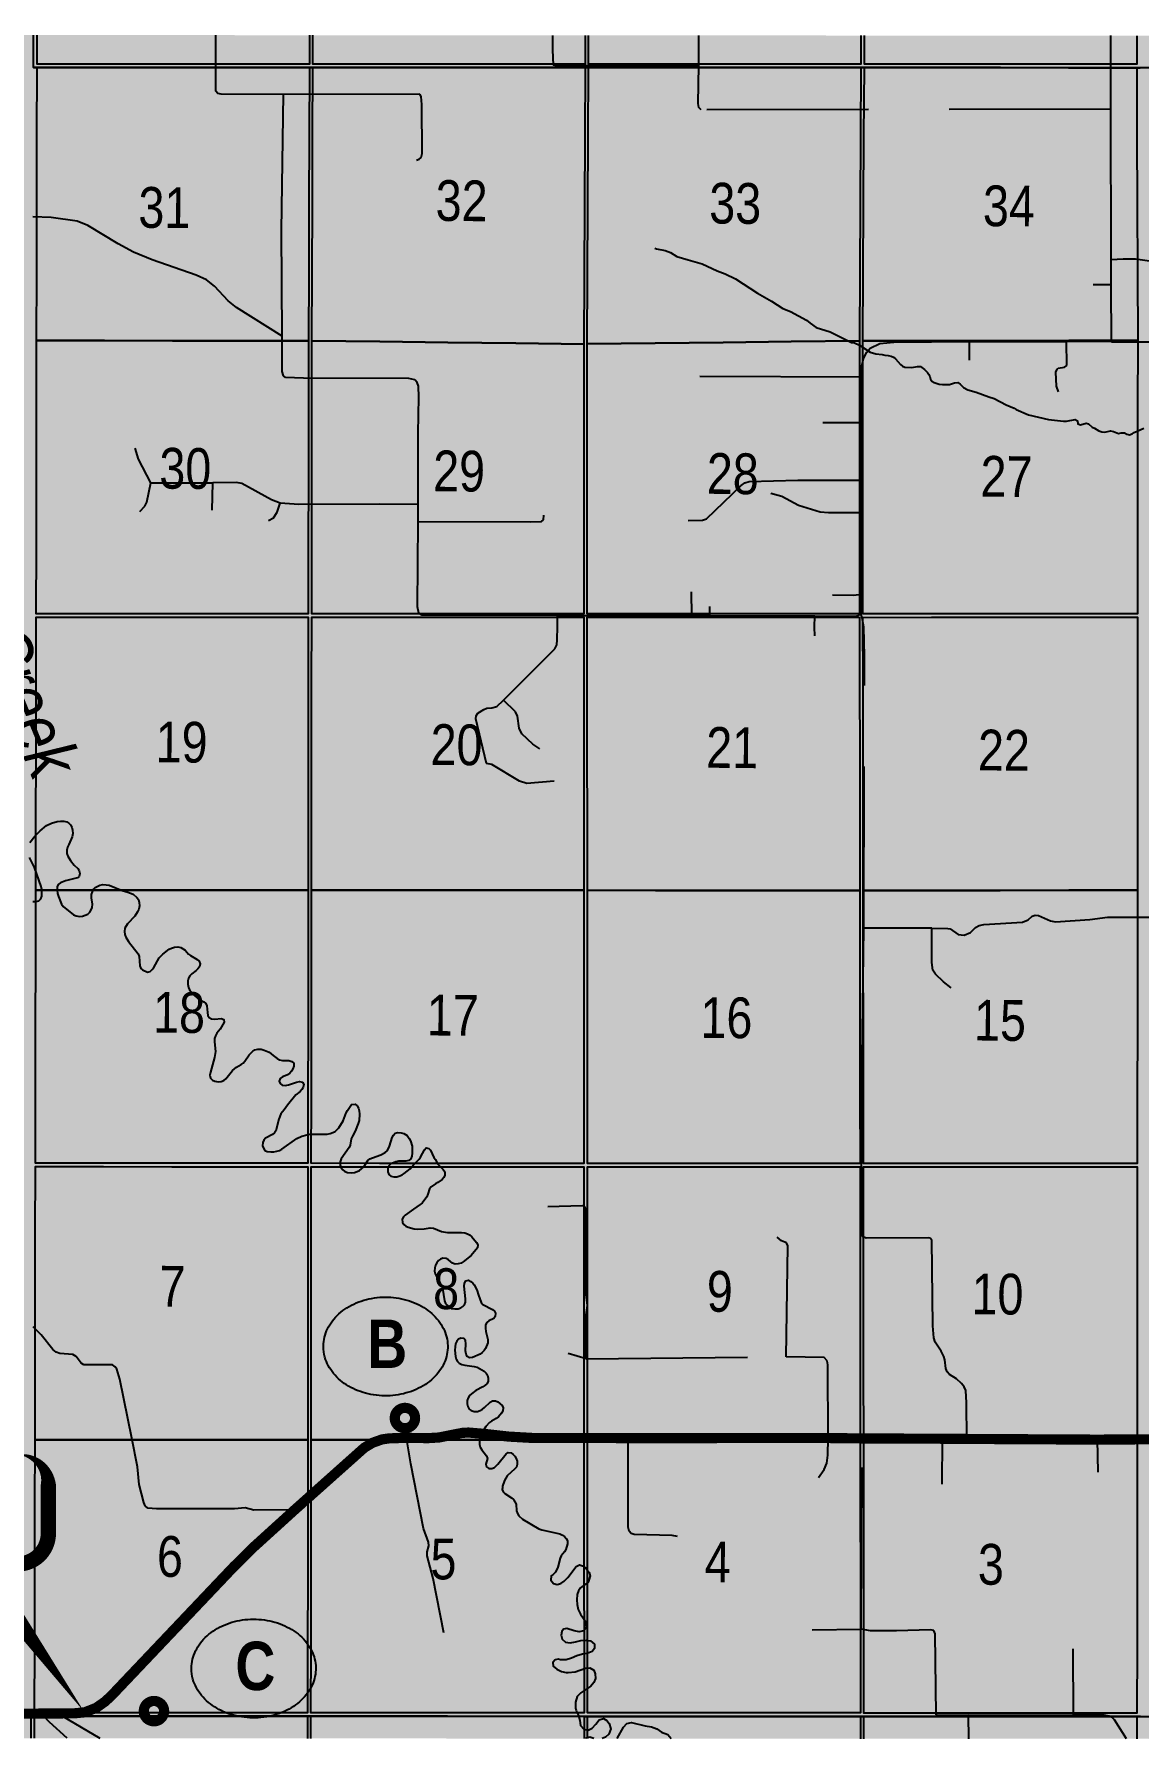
# Model space of a CAD drawing. Extents: x 586081 to 591608, y 5899207 to 5902904.
# Drawn here: x 589682.5 to 589899.5, y 5899711.2 to 5900046.2 of the extents above; entities that cross this region are included whole.
import ezdxf
from ezdxf.enums import TextEntityAlignment as Align

# ---------------------------------------------------------------- set-up
doc = ezdxf.new("R2010")
doc.units = 0
doc.header["$LTSCALE"] = 5
doc.linetypes.add('DASHED2', pattern=[9.525, 6.35, -3.175])
for name, color, linetype in [('CG-NOTES', 7, 'Continuous'), ('P-PROPOSED', 10, 'Continuous'), ('RoadSeg', 57, 'DASHED2'), ('ROUTE-MAP-LABELS', 210, 'Continuous'), ('T-CREEK', 160, 'Continuous'), ('T-WATER-T', 170, 'Continuous'), ('Townships', 57, 'Continuous')]:
    doc.layers.add(name, color=color, linetype=linetype)
doc.layers.add('ROUTE-MAP-BACKGROUND-H', color=7, linetype='Continuous', true_color=0xf0ebff)
doc.layers.add('Sections', color=7, linetype='Continuous', true_color=0x13f661)
doc.styles.add('120', font='ARIALN.TTF', dxfattribs={"height": 13})
doc.styles.add('80', font='ARIALN.TTF', dxfattribs={"height": 10})
doc.styles.add('80L', font='ARIALN.TTF', dxfattribs={"height": 10})
doc.styles.add('BOLD', font='ARIALNB.TTF')

# ---------------------------------------------------------------- blocks, each defined once
blk = doc.blocks.new('AA')
at = {"const_width": 4}
blk.add_lwpolyline([(-1, 0, 1), (1, 0, 1)], format="xyb", close=True, dxfattribs=at)
blk.add_circle((0, 0), 2)
blk = doc.blocks.new('Route_Letters')
h = blk.add_hatch(color=255)
h.dxf.hatch_style = 1
edge = h.paths.add_edge_path()
edge.add_ellipse((-0.12, 0.46), major_axis=(-11.97, 0), ratio=0.789318, start_angle=0, end_angle=360)
at = {"color": 5}
blk.add_open_spline([(-12.34, 0.46), (-12.34, -0.25), (-12.24, -0.97), (-11.72, -2.79), (-11.14, -3.88), (-9.56, -5.81), (-8.54, -6.66), (-6.22, -8.02), (-4.9, -8.54), (-2.12, -9.17), (-0.66, -9.3), (2.22, -9.13), (3.64, -8.84), (6.27, -7.89), (7.48, -7.22), (9.54, -5.6), (10.38, -4.64), (11.6, -2.54), (11.97, -1.4), (12.18, 0.91), (12.02, 2.08), (11.2, 4.3), (10.54, 5.35), (8.8, 7.2), (7.72, 7.99), (5.29, 9.24), (3.93, 9.68), (1.11, 10.18), (-0.35, 10.23), (-3.22, 9.91), (-4.61, 9.55), (-7.16, 8.47), (-8.32, 7.75), (-10.24, 6.02), (-11, 5.02), (-12.05, 2.86), (-12.32, 1.7), (-12.34, 0.52), (-12.34, 0.49), (-12.34, 0.46)], degree=3, knots=[0, 0, 0, 0, 0.219529, 0.219529, 0.575727, 0.575727, 0.931924, 0.931924, 1.288121, 1.288121, 1.644318, 1.644318, 2.000515, 2.000515, 2.356712, 2.356712, 2.712909, 2.712909, 3.069107, 3.069107, 3.425304, 3.425304, 3.781501, 3.781501, 4.137698, 4.137698, 4.493895, 4.493895, 4.850092, 4.850092, 5.20629, 5.20629, 5.562487, 5.562487, 5.918684, 5.918684, 6.274881, 6.274881, 6.283185, 6.283185, 6.283185, 6.283185], dxfattribs=at)
at = {"color": 14, "style": 'BOLD'}
blk.add_attdef('A', text='', height=9.5, dxfattribs=at).set_placement((0.22, 0.98), align=Align.MIDDLE)
blk = doc.blocks.new('*U370')
h = blk.add_hatch(color=255)
edge = h.paths.add_edge_path()
edge.add_line((-16.5, -11.5), (16.5, -11.5))
edge.add_arc((16.5, -5.5), 6, 270, 360)
edge.add_line((22.5, -5.5), (22.5, 4))
edge.add_arc((16.5, 4), 6, 0, 90)
edge.add_line((16.5, 10), (-16.5, 10))
edge.add_arc((-16.5, 4), 6, 90, 180)
edge.add_line((-22.5, 4), (-22.5, -5.5))
edge.add_arc((-16.5, -5.5), 6, 180, 270)
at = {"color": 210, "flags": 128}
blk.add_lwpolyline([(-16.5, -11.5, 3, 3, 0), (16.5, -11.5, 3, 3, 0.414214), (22.5, -5.5, 3, 3, 0), (22.5, 4, 3, 0, 0.414214), (16.5, 10, 0, 0, 0), (-16.5, 10, 0, 0, 0.414214), (-22.5, 4, 0, 0, 0), (-22.5, -5.5, 0, 3, 0.414214)], format="xyseb", close=True, dxfattribs=at)
for points in [[(-35.78, -40.84, 0, 7.5, 0), (0, 0, 0, 0, 0)], [(29.61, -40.65, 0, 7.5, 0), (0, 0, 0, 0, 0)]]:
    blk.add_lwpolyline(points, format="xyseb", dxfattribs=at)
at = {"color": 210, "style": '80'}
blk.add_attdef('ENTER_TEXT_001', (-35.99, -5), '', height=10, dxfattribs=at)

msp = doc.modelspace()

# ---------------------------------------------------------------- hatches: boundary and pattern name
at = {"layer": 'ROUTE-MAP-BACKGROUND-H'}
h = msp.add_hatch(color=256, dxfattribs=at)
h.dxf.hatch_style = 1
edge = h.paths.add_edge_path()
edge.add_line((589351.126, 5899716.679), (589352.241, 5900041.249))
edge.add_arc((589357.239, 5900041.232), 4.998, 89.96772, 179.80317, ccw=False)
edge.add_line((589357.242, 5900046.23), (590333.345, 5900045.68))
edge.add_arc((590333.342, 5900040.682), 4.998, 0.15373, 89.96772, ccw=False)
edge.add_line((590338.34, 5900040.695), (590339.21, 5899716.211))
edge.add_arc((590334.213, 5899716.198), 4.998, -90.02719, 0.15373, ccw=False)
edge.add_line((590334.21, 5899711.2), (589356.122, 5899711.664))
edge.add_arc((589356.124, 5899716.662), 4.998, 179.80317, 269.97281, ccw=False)

# ---------------------------------------------------------------- linework, layer by layer
at = {"layer": 'P-PROPOSED', "color": 90, "const_width": 2}
msp.add_lwpolyline([(589928.536, 5899770.392), (589891.357, 5899770.172), (589865.72, 5899770.31), (589860.92, 5899770.345), (589845.118, 5899770.41), (589838.485, 5899770.482), (589799.176, 5899770.474), (589780.372, 5899770.502), (589775.71, 5899770.767), (589771.32, 5899771.259), (589770.421, 5899771.345), (589767.825, 5899771.566), (589766.557, 5899771.492), (589762.003, 5899770.588), (589759.9, 5899770.465), (589755.634, 5899770.521), (589752.265, 5899770.425), (589750.86, 5899770.222), (589748.979, 5899769.561), (589747.358, 5899768.595), (589733.666, 5899756.379), (589725.372, 5899748.852), (589721.661, 5899745.162), (589697.556, 5899719.763), (589696.366, 5899718.687), (589694.674, 5899717.489), (589692.388, 5899716.604), (589690.35, 5899716.413), (589684.248, 5899716.374), (589682.214, 5899716.35), (589655.341, 5899716.348)], dxfattribs=at)
at = {"layer": 'RoadSeg'}
for p, q in [((589894.009, 5900031.474), (589894.014, 5900045.927)), ((589894.087, 5900001.866), (589894.009, 5900031.474)), ((589894.084, 5899996.965), (589894.087, 5900001.866)), ((589894.084, 5899996.965), (589890.517, 5899996.973)), ((589894.117, 5899985.795), (589894.084, 5899996.965)), ((589866.202, 5899982.214), (589866.245, 5899985.847)), ((589866.245, 5899985.847), (589885.316, 5899985.847)), ((589894.117, 5899985.795), (589885.316, 5899985.847)), ((589894.117, 5899985.795), (589918.486, 5899985.795)), ((589844.994, 5899978.858), (589812.922, 5899978.965)), ((589845.005, 5899969.856), (589844.994, 5899978.858)), ((589845.005, 5899969.856), (589837.404, 5899969.915)), ((589845.002, 5899958.62), (589845.005, 5899969.856)), ((589705.393, 5899958.084), (589717.564, 5899958.129)), ((589717.45, 5899952.73), (589717.564, 5899958.129)), ((589845.034, 5899952.185), (589845.002, 5899958.62)), ((589757.918, 5899950.504), (589757.915, 5899953.814)), ((589845.065, 5899936.214), (589845.034, 5899952.185)), ((589811.703, 5899932.013), (589811.635, 5899936.716)), ((589785.297, 5899932.034), (589811.703, 5899932.013)), ((589815.203, 5899931.973), (589811.703, 5899932.013)), ((589815.203, 5899931.973), (589815.209, 5899933.84)), ((589815.203, 5899931.973), (589835.841, 5899932.006)), ((589858.858, 5899870.61), (589845.489, 5899870.657)), ((589790.9, 5899786.018), (589787.388, 5899787.058)), ((589790.9, 5899786.018), (589830.184, 5899786.426)), ((589844.965, 5899732.971), (589845.118, 5899770.41)), ((589860.832, 5899761.411), (589860.92, 5899770.345)), ((589891.489, 5899763.801), (589891.357, 5899770.172)), ((589835.327, 5899732.84), (589844.965, 5899732.971)), ((589886.686, 5899716.058), (589886.626, 5899729.062)), ((589682.214, 5899716.35), (589684.248, 5899716.374)), ((589684.248, 5899716.374), (589687.583, 5899716.404)), ((589866.014, 5899716.026), (589886.686, 5899716.058))]:
    msp.add_line(p, q, dxfattribs=at)
for points in [[(589731.467, 5900034.353), (589719.233, 5900034.444), (589718.568, 5900034.558), (589718.211, 5900034.998), (589718.181, 5900046.026)], [(589784.533, 5900040.141), (589784.396, 5900043.144), (589784.411, 5900045.989)], [(589813.038, 5900040.076), (589813.053, 5900045.973)], [(589813.038, 5900040.076), (589785.13, 5900039.995), (589784.533, 5900040.141)], [(589894.009, 5900031.474), (589813.522, 5900031.363), (589813.031, 5900031.807), (589812.948, 5900032.609), (589813.038, 5900040.076)], [(589731.204, 5899986.882), (589731.074, 5900007.722), (589731.467, 5900034.353)], [(589757.569, 5900021.469), (589758.106, 5900021.658), (589758.514, 5900022.016), (589758.697, 5900022.813), (589758.665, 5900032.382), (589758.532, 5900033.985), (589758.275, 5900034.457), (589731.467, 5900034.353)], [(589731.204, 5899986.882), (589722.253, 5899992.504), (589720.615, 5899993.872), (589717.907, 5899996.73), (589716.333, 5899997.963), (589714.286, 5899998.906), (589705.68, 5900001.921), (589701.978, 5900003.432), (589698.978, 5900005.029), (589693.051, 5900008.621), (589690.936, 5900009.465), (589685.851, 5900010.239), (589682.208, 5900010.36)], [(589905.033, 5900000.769), (589903.812, 5900001.328), (589898.825, 5900002.033), (589896.425, 5900002.05), (589894.087, 5900001.866)], [(589757.915, 5899953.814), (589757.91, 5899967.85), (589758.058, 5899974.916), (589757.971, 5899977.084), (589757.753, 5899977.822), (589757.263, 5899978.333), (589756.068, 5899978.591), (589735.431, 5899978.625), (589731.867, 5899978.799), (589731.474, 5899979.108), (589731.192, 5899979.981), (589731.204, 5899986.882)], [(589844.994, 5899978.858), (589845.074, 5899981.09), (589845.404, 5899982.55), (589846.063, 5899983.77), (589846.746, 5899984.523), (589848.633, 5899985.45), (589851.373, 5899985.726), (589866.245, 5899985.847)], [(589883.742, 5899975.977), (589883.331, 5899977.053), (589883.223, 5899979.856), (589883.435, 5899980.451), (589883.673, 5899980.646), (589884.876, 5899980.788), (589885.383, 5899981.111), (589885.316, 5899985.847)], [(589705.393, 5899958.084), (589702.991, 5899962.735), (589702.302, 5899964.883)], [(589703.242, 5899952.495), (589704.231, 5899953.54), (589704.647, 5899954.299), (589705.393, 5899958.084)], [(589730.816, 5899954.116), (589729.095, 5899954.752), (589723.261, 5899957.942), (589722.232, 5899958.164), (589717.564, 5899958.129)], [(589810.962, 5899950.7), (589813.763, 5899950.741), (589814.564, 5899951.014), (589821.375, 5899957.582), (589822.085, 5899958.067), (589822.926, 5899958.384), (589832.499, 5899958.616), (589845.002, 5899958.62)], [(589845.034, 5899952.185), (589838.532, 5899952.188), (589836.901, 5899952.322), (589832.662, 5899953.678), (589829.398, 5899955.413), (589827.176, 5899955.994)], [(589728.544, 5899950.73), (589729.488, 5899951.243), (589730.212, 5899952.362), (589730.816, 5899954.116)], [(589757.915, 5899953.814), (589750.416, 5899953.938), (589734.478, 5899953.872), (589730.816, 5899954.116)], [(589757.918, 5899950.504), (589779.901, 5899950.446), (589782.151, 5899950.505), (589782.526, 5899950.863), (589782.644, 5899951.727)], [(589758.034, 5899932.473), (589757.794, 5899933.745), (589757.918, 5899950.504)], [(589839.327, 5899936.068), (589843.394, 5899936.016), (589845.065, 5899936.214)], [(589844.884, 5899932.35), (589845.067, 5899933.146), (589845.065, 5899936.214)], [(589785.297, 5899932.034), (589759.093, 5899932.084), (589758.627, 5899932.127), (589758.034, 5899932.473)], [(589774.679, 5899915.387), (589784.761, 5899925.511), (589785.144, 5899926.303), (589785.264, 5899927.234), (589785.285, 5899929.867), (589785.297, 5899932.034)], [(589835.825, 5899928.039), (589835.794, 5899929.774), (589835.841, 5899932.006)], [(589835.841, 5899932.006), (589843.708, 5899931.908), (589844.41, 5899932.027), (589844.884, 5899932.35)], [(589845.489, 5899870.657), (589845.61, 5899924.066), (589845.463, 5899929.737), (589845.169, 5899931.611), (589844.884, 5899932.35)], [(589784.614, 5899899.475), (589779.304, 5899899.053), (589777.813, 5899899.517), (589772.38, 5899902.766), (589771.317, 5899902.955), (589769.268, 5899911.733), (589769.314, 5899912.332), (589769.658, 5899912.858), (589770.808, 5899913.601), (589771.446, 5899913.854), (589772.414, 5899913.901), (589773.353, 5899914.181), (589774.679, 5899915.387)], [(589781.848, 5899905.868), (589780.433, 5899906.798), (589778.309, 5899908.809), (589777.798, 5899909.92), (589777.448, 5899912.295), (589777.066, 5899913.136), (589774.679, 5899915.387)], [(589845.028, 5899810.587), (589845.081, 5899840.126), (589845.489, 5899870.657)], [(589862.613, 5899858.895), (589861.103, 5899860.06), (589859.568, 5899861.593), (589859.019, 5899862.405), (589858.817, 5899863.909), (589858.858, 5899870.61)], [(589858.858, 5899870.61), (589861.991, 5899870.577), (589862.455, 5899870.468), (589864.034, 5899869.401), (589865.197, 5899869.243), (589866.409, 5899869.784), (589867.395, 5899870.731), (589868.138, 5899871.149), (589869.042, 5899871.33), (589876.62, 5899871.804), (589877.73, 5899872.247), (589878.545, 5899872.964), (589879.115, 5899873.152), (589879.781, 5899873.104), (589882.16, 5899872.054), (589883.157, 5899871.9), (589889.901, 5899872.325), (589893.345, 5899872.82), (589913.148, 5899872.737)], [(589790.9, 5899786.018), (589790.789, 5899791.821), (589790.872, 5899794.22), (589791.221, 5899796.513), (589790.844, 5899799.222), (589790.81, 5899800.756), (589790.852, 5899815.492), (589790.628, 5899815.93), (589790.132, 5899816.107), (589783.426, 5899815.915)], [(589865.72, 5899770.31), (589865.669, 5899777.38), (589865.487, 5899779.851), (589865.202, 5899780.557), (589864.649, 5899781.202), (589863.668, 5899782.123), (589862.286, 5899782.985), (589861.83, 5899783.495), (589861.577, 5899784.167), (589861.416, 5899785.862), (589861.192, 5899786.476), (589860.669, 5899787.57), (589859.464, 5899789.298), (589859.203, 5899790.185), (589859.053, 5899792.555), (589858.838, 5899809.33), (589858.48, 5899809.771), (589858.215, 5899809.81), (589845.91, 5899809.735), (589845.349, 5899809.98), (589845.028, 5899810.587)], [(589830.184, 5899786.426), (589830.575, 5899808.223), (589830.255, 5899808.83), (589829.33, 5899809.249), (589828.444, 5899809.935)], [(589928.536, 5899770.392), (589891.357, 5899770.172), (589865.72, 5899770.31), (589860.92, 5899770.345), (589845.118, 5899770.41), (589838.485, 5899770.482), (589799.176, 5899770.474), (589780.372, 5899770.502), (589775.71, 5899770.767), (589771.32, 5899771.259), (589770.421, 5899771.345), (589767.825, 5899771.566), (589766.557, 5899771.492), (589762.003, 5899770.588), (589759.9, 5899770.465), (589755.634, 5899770.521), (589752.265, 5899770.425), (589750.86, 5899770.222), (589748.979, 5899769.561), (589747.358, 5899768.595), (589733.666, 5899756.379), (589725.63, 5899756.348), (589723.938, 5899756.75), (589721.867, 5899756.56), (589706.531, 5899756.582), (589704.8, 5899756.719), (589704.309, 5899757.162), (589704.023, 5899757.835), (589703.13, 5899761.355), (589702.803, 5899764.829), (589701.655, 5899770.488), (589699.331, 5899782.072), (589698.705, 5899784.019), (589698.415, 5899784.492), (589697.888, 5899784.837), (589692.221, 5899784.856), (589691.727, 5899785.166), (589690.755, 5899786.487), (589690.096, 5899786.867), (589687.567, 5899787.087), (589686.805, 5899787.336), (589686.15, 5899787.884), (589683.842, 5899790.733), (589682.308, 5899792.299)], [(589838.485, 5899770.482), (589838.386, 5899784.854), (589838.27, 5899785.657), (589837.651, 5899786.336), (589830.184, 5899786.426)], [(589762.998, 5899732.225), (589760.889, 5899742.905), (589759.715, 5899747.33), (589759.699, 5899748.164), (589760.023, 5899749.291), (589759.971, 5899750.026), (589758.962, 5899752.748), (589756.494, 5899765.436), (589755.634, 5899770.521)], [(589808.839, 5899751.133), (589807.843, 5899751.354), (589800.379, 5899751.544), (589799.783, 5899751.757), (589799.358, 5899752.166), (589799.176, 5899753.003), (589799.176, 5899770.474)], [(589836.555, 5899762.721), (589837.655, 5899764.298), (589838.215, 5899765.553), (589838.414, 5899767.116), (589838.485, 5899770.482)], [(589687.583, 5899716.404), (589690.35, 5899716.413), (589692.388, 5899716.604), (589694.674, 5899717.489), (589696.366, 5899718.687), (589697.556, 5899719.763), (589721.661, 5899745.162), (589725.372, 5899748.852), (589733.666, 5899756.379)], [(589859.682, 5899716.125), (589859.482, 5899732.033), (589859.254, 5899732.68), (589858.575, 5899732.786), (589851.867, 5899732.648), (589846.794, 5899732.616), (589844.965, 5899732.971)], [(589688.987, 5899711.506), (589685.48, 5899714.682), (589684.339, 5899715.939), (589684.248, 5899716.374)], [(589695.441, 5899711.503), (589688.104, 5899715.794), (589687.583, 5899716.404)], [(589866.014, 5899716.026), (589859.946, 5899716.02), (589859.682, 5899716.125)], [(589866.13, 5899711.422), (589866.014, 5899716.026)], [(589897.061, 5899711.408), (589894.702, 5899715.123), (589894.244, 5899715.566), (589893.684, 5899715.878), (589892.687, 5899716.032), (589886.686, 5899716.058)]]:
    msp.add_lwpolyline(points, dxfattribs=at)
at = {"layer": 'Sections', "color": 8}
for points in [[(589696.436, 5900040.337), (589683.061, 5900040.338), (589683.064, 5900046.046)], [(589736.57, 5900046.016), (589736.562, 5900040.331), (589723.187, 5900040.333), (589709.812, 5900040.335), (589696.436, 5900040.337)], [(589750.608, 5900040.329), (589737.233, 5900040.331), (589737.241, 5900046.015)], [(589790.737, 5900045.985), (589790.734, 5900040.321), (589777.359, 5900040.324), (589763.983, 5900040.327), (589750.608, 5900040.329)], [(589804.779, 5900040.32), (589791.405, 5900040.321), (589791.408, 5900045.985)], [(589844.903, 5900045.955), (589844.904, 5900040.317), (589831.528, 5900040.318), (589818.153, 5900040.319), (589804.779, 5900040.32)], [(589858.95, 5900040.315), (589845.574, 5900040.317), (589845.573, 5900045.954)], [(589899.073, 5900045.924), (589899.076, 5900040.31), (589885.701, 5900040.312), (589872.325, 5900040.313), (589858.95, 5900040.315)], [(589682.569, 5899711.51), (589682.576, 5899715.854), (589695.981, 5899715.85), (589709.387, 5899715.847), (589722.792, 5899715.843), (589736.197, 5899715.839), (589736.191, 5899711.484)], [(589736.861, 5899711.484), (589736.867, 5899715.839), (589750.277, 5899715.835), (589763.687, 5899715.831), (589777.097, 5899715.828), (589790.507, 5899715.824), (589790.503, 5899711.458)], [(589791.173, 5899711.458), (589791.178, 5899715.824), (589804.588, 5899715.82), (589817.998, 5899715.817), (589831.408, 5899715.813), (589844.818, 5899715.809), (589844.818, 5899711.433)], [(589845.488, 5899711.432), (589845.489, 5899715.809), (589858.899, 5899715.805), (589872.309, 5899715.802), (589885.719, 5899715.798), (589899.13, 5899715.794), (589899.128, 5899711.407)]]:
    msp.add_lwpolyline(points, dxfattribs=at)
for points in [[(589696.329, 5899986.026), (589682.982, 5899986.034), (589683.002, 5899999.442), (589683.021, 5900012.851), (589683.041, 5900026.259), (589683.061, 5900039.668), (589696.436, 5900039.666), (589709.811, 5900039.664), (589723.186, 5900039.663), (589736.561, 5900039.661), (589736.514, 5900026.24), (589736.467, 5900012.818), (589736.419, 5899999.411), (589736.372, 5899986.003), (589723.024, 5899986.011), (589709.677, 5899986.018)], [(589750.4, 5899985.838), (589737.042, 5899985.995), (589737.09, 5899999.405), (589737.137, 5900012.815), (589737.184, 5900026.238), (589737.232, 5900039.661), (589750.607, 5900039.659), (589763.982, 5900039.658), (589777.358, 5900039.655), (589790.734, 5900039.651), (589790.67, 5900026.077), (589790.606, 5900012.503), (589790.542, 5899998.934), (589790.478, 5899985.365), (589777.119, 5899985.523), (589763.759, 5899985.681)], [(589804.509, 5899985.529), (589791.149, 5899985.373), (589791.212, 5899998.94), (589791.276, 5900012.507), (589791.34, 5900026.079), (589791.404, 5900039.651), (589804.779, 5900039.65), (589818.153, 5900039.649), (589831.528, 5900039.648), (589844.904, 5900039.647), (589844.826, 5900026.224), (589844.748, 5900012.802), (589844.67, 5899999.394), (589844.592, 5899985.987), (589831.231, 5899985.836), (589817.869, 5899985.685)], [(589858.764, 5899985.998), (589845.263, 5899985.987), (589845.341, 5899999.395), (589845.419, 5900012.802), (589845.497, 5900026.224), (589845.575, 5900039.647), (589858.95, 5900039.645), (589872.325, 5900039.643), (589885.701, 5900039.641), (589899.076, 5900039.64), (589899.124, 5900026.251), (589899.171, 5900012.862), (589899.22, 5899999.449), (589899.269, 5899986.035), (589885.767, 5899986.022), (589872.266, 5899986.009)], [(589696.261, 5899932.393), (589682.902, 5899932.4), (589682.922, 5899945.808), (589682.942, 5899959.217), (589682.962, 5899972.625), (589682.982, 5899986.034), (589696.329, 5899986.026), (589709.677, 5899986.018), (589723.024, 5899986.011), (589736.372, 5899986.003), (589736.364, 5899972.595), (589736.355, 5899959.188), (589736.347, 5899945.78), (589736.338, 5899932.372), (589722.979, 5899932.379), (589709.62, 5899932.386)], [(589750.377, 5899932.371), (589737.009, 5899932.372), (589737.017, 5899945.776), (589737.025, 5899959.179), (589737.034, 5899972.587), (589737.042, 5899985.995), (589750.4, 5899985.838), (589763.759, 5899985.681), (589777.119, 5899985.523), (589790.478, 5899985.365), (589790.478, 5899971.954), (589790.477, 5899958.542), (589790.48, 5899945.459), (589790.483, 5899932.375), (589777.114, 5899932.373), (589763.745, 5899932.371)], [(589804.612, 5899932.375), (589791.153, 5899932.375), (589791.15, 5899945.463), (589791.147, 5899958.55), (589791.148, 5899971.962), (589791.149, 5899985.373), (589804.509, 5899985.529), (589817.869, 5899985.685), (589831.231, 5899985.836), (589844.592, 5899985.987), (589844.602, 5899972.575), (589844.612, 5899959.163), (589844.621, 5899945.754), (589844.631, 5899932.344), (589831.351, 5899932.36), (589818.07, 5899932.375)], [(589858.785, 5899932.354), (589845.3, 5899932.345), (589845.291, 5899945.754), (589845.282, 5899959.164), (589845.272, 5899972.575), (589845.263, 5899985.987), (589858.764, 5899985.998), (589872.266, 5899986.009), (589885.767, 5899986.022), (589899.269, 5899986.035), (589899.262, 5899972.621), (589899.255, 5899959.206), (589899.248, 5899945.794), (589899.241, 5899932.382), (589885.756, 5899932.373), (589872.27, 5899932.364)], [(589696.192, 5899878.089), (589682.821, 5899878.096), (589682.841, 5899891.504), (589682.861, 5899904.912), (589682.881, 5899918.321), (589682.901, 5899931.729), (589696.26, 5899931.722), (589709.619, 5899931.715), (589722.979, 5899931.709), (589736.338, 5899931.702), (589736.329, 5899918.294), (589736.321, 5899904.886), (589736.312, 5899891.479), (589736.304, 5899878.071), (589722.933, 5899878.077), (589709.562, 5899878.083)], [(589750.353, 5899878.069), (589736.974, 5899878.071), (589736.982, 5899891.479), (589736.991, 5899904.886), (589737, 5899918.294), (589737.008, 5899931.702), (589750.377, 5899931.7), (589763.745, 5899931.699), (589777.112, 5899931.702), (589790.479, 5899931.705), (589790.483, 5899918.293), (589790.486, 5899904.88), (589790.488, 5899891.472), (589790.489, 5899878.064), (589777.11, 5899878.065), (589763.732, 5899878.067)], [(589804.541, 5899878.06), (589791.16, 5899878.063), (589791.158, 5899891.472), (589791.157, 5899904.88), (589791.153, 5899918.293), (589791.149, 5899931.705), (589804.612, 5899931.705), (589818.075, 5899931.706), (589831.353, 5899931.69), (589844.63, 5899931.674), (589844.643, 5899918.268), (589844.656, 5899904.862), (589844.67, 5899891.456), (589844.684, 5899878.05), (589831.303, 5899878.053), (589817.922, 5899878.057)], [(589858.819, 5899878.054), (589845.354, 5899878.05), (589845.34, 5899891.457), (589845.327, 5899904.864), (589845.313, 5899918.269), (589845.3, 5899931.675), (589858.785, 5899931.684), (589872.27, 5899931.694), (589885.756, 5899931.703), (589899.241, 5899931.711), (589899.237, 5899918.3), (589899.234, 5899904.889), (589899.227, 5899891.478), (589899.22, 5899878.066), (589885.752, 5899878.063), (589872.285, 5899878.059)], [(589696.123, 5899824.457), (589682.741, 5899824.462), (589682.761, 5899837.87), (589682.781, 5899851.279), (589682.801, 5899864.687), (589682.821, 5899878.096), (589696.192, 5899878.089), (589709.562, 5899878.083), (589722.933, 5899878.077), (589736.304, 5899878.071), (589736.295, 5899864.663), (589736.286, 5899851.256), (589736.277, 5899837.848), (589736.269, 5899824.441), (589722.887, 5899824.446), (589709.505, 5899824.451)], [(589750.328, 5899824.438), (589736.939, 5899824.44), (589736.948, 5899837.848), (589736.956, 5899851.256), (589736.965, 5899864.663), (589736.974, 5899878.071), (589750.353, 5899878.069), (589763.732, 5899878.067), (589777.11, 5899878.065), (589790.489, 5899878.064), (589790.491, 5899864.655), (589790.493, 5899851.247), (589790.494, 5899837.839), (589790.496, 5899824.431), (589777.107, 5899824.433), (589763.717, 5899824.436)], [(589804.557, 5899824.427), (589791.166, 5899824.431), (589791.165, 5899837.839), (589791.163, 5899851.247), (589791.161, 5899864.655), (589791.16, 5899878.063), (589804.541, 5899878.06), (589817.922, 5899878.057), (589831.303, 5899878.053), (589844.684, 5899878.05), (589844.695, 5899864.641), (589844.706, 5899851.233), (589844.717, 5899837.825), (589844.729, 5899824.416), (589831.338, 5899824.42), (589817.947, 5899824.423)], [(589858.846, 5899824.418), (589845.399, 5899824.416), (589845.388, 5899837.825), (589845.376, 5899851.233), (589845.365, 5899864.641), (589845.354, 5899878.05), (589858.819, 5899878.054), (589872.285, 5899878.059), (589885.752, 5899878.063), (589899.22, 5899878.066), (589899.213, 5899864.656), (589899.205, 5899851.245), (589899.197, 5899837.835), (589899.188, 5899824.424), (589885.741, 5899824.422), (589872.293, 5899824.42)], [(589696.052, 5899770.154), (589682.659, 5899770.158), (589682.679, 5899783.567), (589682.699, 5899796.975), (589682.72, 5899810.383), (589682.74, 5899823.792), (589696.122, 5899823.786), (589709.504, 5899823.781), (589722.886, 5899823.776), (589736.268, 5899823.77), (589736.259, 5899810.363), (589736.251, 5899796.955), (589736.245, 5899783.548), (589736.239, 5899770.14), (589722.842, 5899770.145), (589709.446, 5899770.149)], [(589750.304, 5899770.137), (589736.909, 5899770.14), (589736.915, 5899783.547), (589736.921, 5899796.955), (589736.93, 5899810.363), (589736.939, 5899823.77), (589750.328, 5899823.768), (589763.717, 5899823.765), (589777.107, 5899823.763), (589790.496, 5899823.76), (589790.497, 5899810.352), (589790.499, 5899796.944), (589790.5, 5899783.536), (589790.502, 5899770.127), (589777.1, 5899770.13), (589763.698, 5899770.133)], [(589804.572, 5899770.124), (589791.172, 5899770.127), (589791.171, 5899783.535), (589791.169, 5899796.944), (589791.168, 5899810.352), (589791.166, 5899823.76), (589804.557, 5899823.757), (589817.948, 5899823.753), (589831.338, 5899823.75), (589844.729, 5899823.746), (589844.74, 5899810.338), (589844.751, 5899796.929), (589844.763, 5899783.521), (589844.774, 5899770.113), (589831.373, 5899770.116), (589817.973, 5899770.12)], [(589858.872, 5899770.112), (589845.444, 5899770.113), (589845.433, 5899783.521), (589845.422, 5899796.929), (589845.411, 5899810.338), (589845.399, 5899823.746), (589858.846, 5899823.748), (589872.293, 5899823.75), (589885.74, 5899823.752), (589899.188, 5899823.754), (589899.181, 5899810.343), (589899.174, 5899796.931), (589899.167, 5899783.521), (589899.161, 5899770.11), (589885.731, 5899770.11), (589872.301, 5899770.111)], [(589695.982, 5899716.521), (589682.577, 5899716.525), (589682.598, 5899729.933), (589682.618, 5899743.341), (589682.638, 5899756.75), (589682.659, 5899770.158), (589696.052, 5899770.154), (589709.446, 5899770.149), (589722.842, 5899770.145), (589736.239, 5899770.14), (589736.23, 5899756.732), (589736.221, 5899743.325), (589736.209, 5899729.917), (589736.197, 5899716.509), (589722.792, 5899716.513), (589709.387, 5899716.517)], [(589750.278, 5899716.505), (589736.868, 5899716.509), (589736.879, 5899729.917), (589736.891, 5899743.325), (589736.9, 5899756.732), (589736.909, 5899770.14), (589750.304, 5899770.137), (589763.698, 5899770.133), (589777.1, 5899770.13), (589790.502, 5899770.127), (589790.5, 5899756.716), (589790.499, 5899743.305), (589790.503, 5899729.899), (589790.507, 5899716.494), (589777.097, 5899716.498), (589763.687, 5899716.502)], [(589804.588, 5899716.491), (589791.178, 5899716.494), (589791.173, 5899729.899), (589791.169, 5899743.304), (589791.171, 5899756.716), (589791.172, 5899770.127), (589804.572, 5899770.124), (589817.973, 5899770.12), (589831.373, 5899770.116), (589844.774, 5899770.113), (589844.785, 5899756.704), (589844.796, 5899743.296), (589844.807, 5899729.888), (589844.818, 5899716.48), (589831.408, 5899716.483), (589817.998, 5899716.487)], [(589858.898, 5899716.476), (589845.488, 5899716.479), (589845.477, 5899729.888), (589845.466, 5899743.296), (589845.455, 5899756.704), (589845.444, 5899770.113), (589858.872, 5899770.112), (589872.301, 5899770.111), (589885.731, 5899770.11), (589899.161, 5899770.11), (589899.152, 5899756.698), (589899.144, 5899743.287), (589899.137, 5899729.876), (589899.13, 5899716.465), (589885.719, 5899716.468), (589872.309, 5899716.472)]]:
    msp.add_lwpolyline(points, close=True, dxfattribs=at)
at = {"layer": 'T-CREEK'}
for points in [[(589804.444, 5900004.216), (589804.749, 5900004.084), (589806.443, 5900003.717), (589807.505, 5900003.324), (589808.767, 5900002.539), (589810.939, 5900001.9), (589813.708, 5900001.084), (589816.65, 5899999.741), (589818.26, 5899999.148), (589820.249, 5899998.197), (589824.607, 5899995.345), (589827.345, 5899993.765), (589829.593, 5899992.337), (589831.077, 5899991.72), (589834.181, 5899990.045), (589834.945, 5899989.427), (589836.14, 5899988.586), (589838.838, 5899987.77), (589843.074, 5899985.688), (589843.658, 5899985.568), (589844.645, 5899985.167), (589846.733, 5899983.744), (589847.823, 5899983.456), (589849.071, 5899983.326), (589849.607, 5899983.158), (589850.261, 5899983.126), (589850.827, 5899983.003), (589851.322, 5899982.762), (589851.709, 5899982.449), (589852.676, 5899981.311), (589853.068, 5899981.011), (589853.53, 5899980.801), (589854.853, 5899980.759), (589856.011, 5899980.968), (589856.628, 5899980.938), (589857.417, 5899980.379), (589857.962, 5899979.743)], [(589857.962, 5899979.743), (589858.217, 5899979.405), (589858.41, 5899978.962), (589858.548, 5899978.454), (589858.829, 5899978.075), (589859.296, 5899977.833), (589860.285, 5899977.465), (589860.92, 5899977.397), (589862.27, 5899977.437), (589863.306, 5899977.77), (589863.955, 5899977.775), (589864.366, 5899977.472), (589865.035, 5899976.839), (589865.901, 5899976.363), (589867.525, 5899975.907), (589870.024, 5899974.958), (589871.107, 5899974.636), (589873.433, 5899973.386), (589874.993, 5899972.768), (589875.426, 5899972.492), (589877.795, 5899971.437), (589881.735, 5899970.505), (589884.686, 5899970.195), (589885.315, 5899970.23), (589887.019, 5899970.549), (589887.423, 5899970.248), (589887.52, 5899969.68), (589888.057, 5899969.52), (589889.127, 5899969.831), (589889.63, 5899969.694), (589890.329, 5899969.013), (589890.818, 5899968.827), (589891.655, 5899968.304), (589892.199, 5899968.115), (589892.796, 5899968.04), (589893.916, 5899968.301), (589894.528, 5899968.205), (589895.477, 5899967.788), (589896.052, 5899967.915), (589896.661, 5899967.886), (589897.128, 5899967.642), (589897.668, 5899967.498), (589898.172, 5899967.701), (589898.569, 5899967.983), (589900.468, 5899968.825)], [(589681.667, 5899887.483), (589682.645, 5899888.678), (589683.701, 5899889.769), (589684.933, 5899890.782), (589685.884, 5899891.283), (589687.038, 5899891.608), (589687.655, 5899891.658), (589688.333, 5899891.626), (589688.893, 5899891.511), (589689.334, 5899891.269), (589689.645, 5899890.912), (589689.917, 5899890.465), (589690.052, 5899889.885), (589690.085, 5899889.225), (589689.976, 5899888.59), (589689.309, 5899887.085), (589689.057, 5899886.563), (589688.882, 5899885.978), (589688.91, 5899885.299), (589689.104, 5899884.774), (589689.644, 5899883.888), (589690.326, 5899883.025), (589691.039, 5899882.323), (589691.303, 5899881.898), (589691.447, 5899881.372), (589691.359, 5899880.778), (589690.988, 5899880.483), (589688.666, 5899879.947), (589687.668, 5899879.545), (589687.226, 5899879.22), (589687.043, 5899878.72), (589687.009, 5899878.064), (589687.084, 5899877.433), (589687.243, 5899876.862), (589687.869, 5899875.325), (589688.186, 5899874.883), (589690.222, 5899873.27), (589690.744, 5899873.035), (589691.391, 5899872.925), (589691.98, 5899872.994), (589692.508, 5899873.154), (589693.018, 5899873.401), (589693.411, 5899873.763), (589693.712, 5899874.219), (589693.895, 5899874.717), (589693.926, 5899875.328), (589693.732, 5899876.566), (589693.776, 5899877.234), (589694.141, 5899878.275), (589694.464, 5899878.64), (589695.391, 5899879.084), (589695.969, 5899879.176), (589696.646, 5899879.165), (589697.208, 5899879.046), (589699.766, 5899878.055), (589700.892, 5899877.695), (589701.924, 5899877.277), (589702.689, 5899876.662), (589703.015, 5899876.24), (589703.148, 5899875.656), (589703.155, 5899874.99), (589703.041, 5899874.383), (589702.82, 5899873.858), (589702.261, 5899872.963), (589700.846, 5899871.461), (589700.305, 5899870.601), (589700.213, 5899870.005), (589700.314, 5899869.405), (589700.489, 5899868.877), (589700.993, 5899867.983), (589702.908, 5899865.617), (589703.089, 5899865.063), (589703.258, 5899863.245), (589703.428, 5899862.736), (589703.789, 5899862.416), (589704.764, 5899862.005), (589705.274, 5899862.141), (589705.693, 5899862.489), (589706.026, 5899862.889), (589707.019, 5899864.816), (589707.737, 5899865.554), (589709.011, 5899866.491), (589709.499, 5899866.732), (589710.057, 5899866.923), (589710.731, 5899866.974), (589711.302, 5899866.819), (589712.169, 5899866.315), (589712.829, 5899865.545), (589713.232, 5899865.246), (589714.545, 5899864.467), (589714.902, 5899864.151), (589715.095, 5899863.618), (589714.98, 5899863.054), (589714.676, 5899862.624), (589714.311, 5899862.299), (589713.455, 5899861.684), (589713.071, 5899861.289), (589712.798, 5899860.826), (589712.665, 5899860.26), (589712.708, 5899859.614), (589712.838, 5899858.996), (589713.034, 5899858.519), (589713.67, 5899857.679), (589714.867, 5899856.701), (589715.843, 5899856.17), (589716.199, 5899855.855), (589716.407, 5899855.401), (589716.517, 5899854.097), (589716.623, 5899853.464), (589716.88, 5899853.053), (589717.325, 5899852.825), (589717.959, 5899852.738), (589719.218, 5899852.872), (589719.756, 5899852.691), (589719.823, 5899852.174), (589719.061, 5899850.81), (589718.353, 5899849.994), (589718.084, 5899849.498), (589717.924, 5899848.953), (589717.891, 5899848.292), (589718.141, 5899846.437), (589717.942, 5899845.198), (589717.109, 5899842.356), (589717.017, 5899841.762), (589717.152, 5899841.166), (589717.504, 5899840.788), (589717.995, 5899840.546), (589718.608, 5899840.458), (589719.219, 5899840.515), (589719.722, 5899840.707), (589720.148, 5899841.015), (589721.467, 5899842.659), (589722.241, 5899843.333), (589723.163, 5899843.849), (589723.539, 5899844.133), (589723.866, 5899844.518), (589724.726, 5899845.776), (589725.442, 5899846.489), (589725.855, 5899846.752), (589726.443, 5899846.877), (589727.094, 5899846.837), (589727.677, 5899846.688), (589728.651, 5899846.255), (589729.444, 5899845.593), (589730.228, 5899845.004), (589730.685, 5899844.765), (589731.274, 5899844.618), (589732.549, 5899844.617), (589733.118, 5899844.467), (589733.47, 5899844.103), (589733.53, 5899843.5), (589733.323, 5899842.973), (589733.036, 5899842.529), (589732.686, 5899842.144), (589732.263, 5899841.817), (589731.786, 5899841.595), (589731.278, 5899841.437), (589730.842, 5899841.122), (589730.63, 5899840.591), (589730.828, 5899840.092), (589731.217, 5899839.796), (589731.83, 5899839.738), (589732.428, 5899839.872), (589734.022, 5899840.369), (589734.614, 5899840.482), (589735.18, 5899840.357), (589735.458, 5899839.924), (589735.309, 5899839.372), (589735.06, 5899838.925), (589734.72, 5899838.547), (589733.924, 5899837.887), (589732.232, 5899835.853), (589731.631, 5899834.949), (589730.975, 5899834.14), (589730.725, 5899833.67), (589730.536, 5899833.14), (589729.954, 5899830.849), (589729.688, 5899830.441), (589729.329, 5899830.132), (589727.948, 5899829.385), (589727.582, 5899829.017), (589727.391, 5899828.531), (589727.368, 5899827.9), (589727.524, 5899827.388), (589727.782, 5899826.983), (589728.281, 5899826.745), (589728.953, 5899826.683), (589729.59, 5899826.7), (589730.18, 5899826.811), (589730.671, 5899826.974), (589731.157, 5899827.221), (589734.108, 5899829.297), (589735.042, 5899829.751), (589736.074, 5899830.067), (589736.677, 5899830.164), (589740.038, 5899830.196), (589740.628, 5899830.303), (589741.136, 5899830.481), (589741.589, 5899830.725), (589742.318, 5899831.439), (589743.18, 5899832.782), (589743.766, 5899834.332), (589744.019, 5899834.817), (589744.809, 5899836.021), (589745.556, 5899836.059), (589745.937, 5899835.757), (589746.203, 5899835.308), (589746.358, 5899834.753), (589746.395, 5899834.093), (589746.31, 5899832.832), (589746.169, 5899832.259), (589745.582, 5899830.737), (589745.008, 5899829.796), (589744.779, 5899829.254), (589744.6, 5899828.03), (589744.383, 5899827.519), (589742.772, 5899825.33), (589742.583, 5899824.751), (589742.587, 5899824.112), (589742.786, 5899823.58), (589743.102, 5899823.157), (589743.514, 5899822.818), (589744.067, 5899822.636), (589744.743, 5899822.602), (589745.389, 5899822.672), (589745.915, 5899822.814), (589746.389, 5899823.042), (589747.232, 5899823.727), (589748.048, 5899825.02), (589748.428, 5899825.307), (589748.943, 5899825.54), (589750.58, 5899826.123), (589751.469, 5899826.589), (589751.816, 5899826.918), (589752.102, 5899827.331), (589752.317, 5899827.832), (589752.822, 5899829.522), (589753.077, 5899829.982), (589753.439, 5899830.341), (589753.953, 5899830.487), (589754.605, 5899830.451), (589755.103, 5899830.274), (589755.794, 5899829.894), (589756.186, 5899829.34), (589756.399, 5899828.878), (589756.72, 5899827.824), (589756.742, 5899826.459), (589756.669, 5899825.85), (589756.468, 5899825.323), (589756.06, 5899825.011), (589755.479, 5899824.853), (589754.089, 5899824.839), (589753.539, 5899824.727), (589752.582, 5899824.315), (589752.181, 5899823.969), (589751.996, 5899823.476), (589751.985, 5899822.793), (589752.177, 5899822.267), (589752.575, 5899821.922), (589753.115, 5899821.784), (589753.756, 5899821.813), (589754.304, 5899821.957), (589754.767, 5899822.163), (589755.177, 5899822.431), (589756.359, 5899823.384), (589757.004, 5899824.137), (589758.106, 5899825.237), (589758.408, 5899825.646), (589759.157, 5899827.096), (589759.49, 5899827.492), (589760.016, 5899827.37), (589760.327, 5899827.017), (589761.019, 5899825.585), (589761.318, 5899825.221), (589761.504, 5899824.743), (589761.764, 5899824.281), (589762.856, 5899823.219), (589763.14, 5899822.775), (589763.189, 5899822.129), (589762.977, 5899821.632), (589762.664, 5899821.271), (589761.818, 5899820.647), (589761.356, 5899820.413), (589760.506, 5899819.837), (589760.183, 5899819.429), (589759.848, 5899818.378), (589759.603, 5899817.883), (589758.69, 5899816.644), (589758.325, 5899816.329), (589757.026, 5899815.438), (589755.398, 5899814.261), (589755.021, 5899813.913), (589754.785, 5899813.457), (589754.827, 5899812.833), (589755.093, 5899812.42), (589755.482, 5899812.111), (589755.993, 5899811.884), (589757.113, 5899811.553), (589757.781, 5899811.491), (589759.08, 5899811.544), (589760.293, 5899811.742), (589760.948, 5899811.71), (589762.524, 5899811.083), (589763.717, 5899810.861), (589766.436, 5899810.867), (589767.061, 5899810.814), (589767.598, 5899810.62), (589768.035, 5899810.373), (589768.441, 5899810.036), (589769.402, 5899808.88), (589769.642, 5899808.423), (589769.555, 5899807.871), (589768.34, 5899806.333), (589766.786, 5899805.089), (589766.355, 5899804.841), (589765.797, 5899804.672), (589765.163, 5899804.638), (589764.667, 5899804.813), (589763.877, 5899805.464), (589763.404, 5899805.739), (589762.782, 5899805.81), (589762.303, 5899805.613), (589761.921, 5899805.329), (589761.601, 5899804.904), (589761.35, 5899804.463), (589761.182, 5899803.94), (589761.148, 5899803.283), (589761.292, 5899802.708), (589762.54, 5899800.394), (589762.721, 5899799.907), (589763.069, 5899797.442), (589763.286, 5899796.927), (589763.611, 5899796.552), (589764.382, 5899795.944), (589765.138, 5899795.853), (589765.774, 5899795.892), (589766.312, 5899796.028), (589766.717, 5899796.291), (589767.026, 5899796.652), (589767.199, 5899797.169), (589767.242, 5899797.853), (589766.966, 5899800.283), (589767.025, 5899800.935), (589767.321, 5899801.36), (589767.843, 5899801.496), (589768.274, 5899801.257), (589768.641, 5899800.935), (589768.953, 5899800.546), (589769.459, 5899799.609), (589769.778, 5899798.55), (589770.323, 5899797.099), (589770.62, 5899796.724), (589772.505, 5899795.722), (589772.902, 5899795.429), (589773.129, 5899794.99), (589773.077, 5899794.358), (589772.776, 5899793.983), (589771.822, 5899793.511), (589771.434, 5899793.203), (589771.18, 5899792.73), (589771.134, 5899792.054), (589771.195, 5899791.436), (589771.587, 5899789.81), (589771.581, 5899789.191), (589771.174, 5899788.094), (589770.874, 5899787.657), (589770.51, 5899787.283), (589770.103, 5899786.965), (589768.609, 5899786.323), (589768.015, 5899786.265), (589767.57, 5899786.524), (589767.329, 5899786.956), (589767.257, 5899787.619), (589767.277, 5899789.015), (589767.198, 5899789.622), (589766.888, 5899790.029), (589766.323, 5899790.095), (589765.849, 5899789.879), (589765.499, 5899789.52), (589765.274, 5899789.004), (589765.162, 5899788.39), (589765.116, 5899787.716), (589765.251, 5899786.484), (589765.415, 5899785.972), (589765.652, 5899785.488), (589765.999, 5899785.162), (589766.524, 5899784.941), (589767.085, 5899784.794), (589768.928, 5899784.563), (589769.491, 5899784.394), (589770.883, 5899783.601), (589771.259, 5899783.256), (589771.544, 5899782.813), (589771.695, 5899782.23), (589771.678, 5899781.611), (589771.395, 5899781.16), (589771.026, 5899780.816), (589770.626, 5899780.533), (589769.272, 5899779.793), (589768.418, 5899779.172), (589768.038, 5899778.816), (589767.76, 5899778.407), (589767.557, 5899777.858), (589767.557, 5899777.225), (589767.674, 5899776.647), (589767.92, 5899776.174), (589768.354, 5899775.876), (589768.939, 5899775.721), (589769.565, 5899775.719), (589770.112, 5899775.888), (589770.567, 5899776.152), (589770.974, 5899776.472), (589772.065, 5899777.549), (589772.529, 5899777.785), (589773.147, 5899777.793), (589773.604, 5899777.565), (589774.405, 5899776.907), (589774.633, 5899776.445), (589774.565, 5899775.854), (589774.302, 5899775.399), (589773.692, 5899774.641), (589773.257, 5899774.314), (589772.346, 5899773.826), (589771.914, 5899773.513), (589771.243, 5899772.77), (589770.83, 5899772.065), (589770.788, 5899771.87), (589770.729, 5899771.591), (589770.667, 5899771.302), (589770.572, 5899771.14), (589770.455, 5899770.941), (589770.148, 5899770.418), (589769.987, 5899769.853), (589769.971, 5899769.218), (589770.137, 5899768.674), (589770.404, 5899768.196), (589771.348, 5899766.967), (589771.531, 5899766.44), (589771.222, 5899765.324), (589771.368, 5899764.826), (589771.737, 5899764.559), (589771.791, 5899764.52), (589772.384, 5899764.499), (589772.908, 5899764.668), (589773.602, 5899765.34), (589775.208, 5899767.352), (589775.626, 5899767.628), (589776.171, 5899767.594), (589776.572, 5899767.283), (589776.92, 5899766.898), (589777.16, 5899766.451), (589777.346, 5899765.945), (589777.399, 5899765.318), (589777.231, 5899764.767), (589776.907, 5899764.414), (589775.416, 5899763.082), (589774.854, 5899762.142), (589774.493, 5899761.014), (589774.464, 5899760.731), (589774.43, 5899760.408), (589774.617, 5899759.925), (589774.938, 5899759.583), (589776.285, 5899758.747), (589776.65, 5899758.391), (589776.948, 5899757.969), (589777.159, 5899757.47), (589777.255, 5899756.16), (589777.425, 5899755.651), (589777.679, 5899755.226), (589778.438, 5899754.528), (589781.652, 5899752.648), (589782.2, 5899752.436), (589785.776, 5899751.645), (589786.261, 5899751.419), (589786.674, 5899751.135), (589787.017, 5899750.766), (589787.231, 5899750.31), (589787.241, 5899749.704), (589786.914, 5899748.583), (589786.644, 5899748.141), (589786.035, 5899747.341), (589785.789, 5899746.86), (589785.364, 5899745.146), (589784.887, 5899744.133), (589784.429, 5899743.688), (589784.058, 5899743.404), (589784.015, 5899742.537), (589784.486, 5899741.936), (589785.216, 5899741.702), (589785.948, 5899741.919), (589786.625, 5899742.343), (589787.329, 5899743.069), (589788.986, 5899745.286), (589789.59, 5899745.562), (589790.237, 5899745.405), (589790.862, 5899744.941), (589791.528, 5899744.104), (589791.718, 5899743.407), (589791.48, 5899742.541), (589791.305, 5899742.183), (589789.818, 5899741.049), (589789.428, 5899740.456), (589789.184, 5899739.73), (589789.088, 5899738.68), (589789.172, 5899737.778), (589789.357, 5899736.84), (589789.824, 5899735.865), (589790.396, 5899735.023), (589790.863, 5899734.278), (589791.021, 5899733.269), (589790.489, 5899732.615), (589789.53, 5899732.444), (589788.601, 5899732.645), (589787.161, 5899733.093), (589786.467, 5899732.944), (589786.14, 5899732.504), (589786.01, 5899731.793), (589786.229, 5899731.012), (589786.89, 5899730.415), (589787.776, 5899730.292), (589788.815, 5899730.442), (589789.895, 5899730.708), (589790.897, 5899730.786), (589791.784, 5899730.639), (589792.536, 5899730.016), (589792.57, 5899729.126), (589792.075, 5899728.53), (589791.1, 5899728.163), (589790.215, 5899728.02), (589789.077, 5899727.716), (589788.035, 5899727.276), (589786.98, 5899726.911), (589785.87, 5899726.894), (589785.454, 5899727.03), (589784.857, 5899726.95), (589784.41, 5899726.395), (589784.461, 5899725.677), (589785.187, 5899725.082), (589786.095, 5899724.661), (589786.991, 5899724.439), (589787.407, 5899724.422), (589788.748, 5899724.539), (589790.768, 5899725.256), (589791.641, 5899725.329), (589792.405, 5899724.901), (589792.7, 5899724.193), (589792.745, 5899723.269), (589792.443, 5899722.496), (589791.82, 5899721.733), (589789.898, 5899720.47), (589789.129, 5899719.712), (589788.861, 5899718.604), (589788.863, 5899717.523), (589788.912, 5899717.143), (589788.95, 5899717.049), (589789.049, 5899716.806), (589789.398, 5899716), (589789.653, 5899714.984), (589789.788, 5899714.015), (589790.445, 5899713.293), (589791.338, 5899713.116), (589792.098, 5899713.469), (589792.833, 5899714.311), (589793.472, 5899715.159), (589794.322, 5899715.405), (589794.969, 5899715.033), (589795.437, 5899714.387), (589795.784, 5899713.396), (589795.385, 5899712.328), (589794.753, 5899711.761), (589794.084, 5899711.457)], [(589682.222, 5899875.863), (589682.878, 5899875.871), (589683.437, 5899876.028), (589683.79, 5899876.368), (589683.97, 5899876.906), (589683.974, 5899878.245), (589683.852, 5899878.794), (589682.573, 5899882.567), (589681.59, 5899884.519)], [(589797.023, 5899711.455), (589798.253, 5899713.707), (589798.898, 5899714.41), (589799.81, 5899714.634), (589802.53, 5899713.98), (589803.73, 5899713.771), (589804.808, 5899713.352), (589805.737, 5899712.696), (589806.993, 5899712.234), (589807.623, 5899711.45)], [(589792.435, 5899711.457), (589791.617, 5899711.752), (589790.92, 5899711.552), (589790.898, 5899711.458)]]:
    msp.add_lwpolyline(points, dxfattribs=at)
at = {"layer": 'Townships'}
for points in [[(590007.421, 5900039.626), (589980.67, 5900039.629), (589953.919, 5900039.633), (589953.249, 5900039.633), (589926.498, 5900039.636), (589899.747, 5900039.639), (589899.076, 5900039.64), (589872.325, 5900039.643), (589845.575, 5900039.647), (589844.904, 5900039.647), (589818.153, 5900039.649), (589791.404, 5900039.651), (589790.734, 5900039.651), (589763.982, 5900039.658), (589737.232, 5900039.661), (589736.561, 5900039.661), (589709.811, 5900039.664), (589683.061, 5900039.668), (589682.39, 5900039.668), (589682.391, 5900040.339), (589682.394, 5900046.046)], [(589682.39, 5900039.668), (589683.061, 5900039.668), (589709.811, 5900039.664), (589736.561, 5900039.661), (589737.232, 5900039.661), (589763.982, 5900039.658), (589790.734, 5900039.651), (589791.404, 5900039.651), (589818.153, 5900039.649), (589844.904, 5900039.647), (589845.575, 5900039.647), (589872.325, 5900039.643), (589899.076, 5900039.64), (589899.747, 5900039.639)], [(589681.898, 5899711.51), (589681.906, 5899715.855), (589682.576, 5899715.854), (589709.387, 5899715.847), (589736.197, 5899715.839), (589736.867, 5899715.839), (589763.687, 5899715.831), (589790.507, 5899715.824), (589791.178, 5899715.824), (589817.998, 5899715.817), (589844.818, 5899715.809), (589845.489, 5899715.809), (589872.309, 5899715.802), (589899.13, 5899715.794), (589899.8, 5899715.794), (589926.62, 5899715.784), (589953.434, 5899715.777), (589954.104, 5899715.777), (589980.918, 5899715.771), (590007.745, 5899715.746), (590007.745, 5899711.355)], [(589899.8, 5899715.794), (589899.13, 5899715.794), (589872.309, 5899715.802), (589845.489, 5899715.809), (589844.818, 5899715.809), (589817.998, 5899715.817), (589791.178, 5899715.824), (589790.507, 5899715.824), (589763.687, 5899715.831), (589736.867, 5899715.839), (589736.197, 5899715.839), (589709.387, 5899715.847), (589682.576, 5899715.854), (589681.906, 5899715.855)]]:
    msp.add_lwpolyline(points, dxfattribs=at)

# ---------------------------------------------------------------- block references
at = {"layer": 'CG-NOTES', "color": 90, "linetype": 'Continuous', "xscale": 0.9991034910142819, "yscale": 0.9991034910142819, "zscale": 0.9991034910142819}
for p, values in [((589751.636, 5899788.012), {'A': 'B'}), ((589725.723, 5899724.757), {'A': 'C'})]:
    msp.add_blockref('Route_Letters', p, dxfattribs=at).add_auto_attribs(values)
for p in [(589755.323, 5899774.414), (589706.023, 5899716.845)]:
    msp.add_blockref('AA', p, dxfattribs=at)
at = {"layer": 'ROUTE-MAP-LABELS'}
ref = msp.add_blockref('*U370', (589662.781, 5899757.253), dxfattribs=at)
ref.add_attrib('ENTER_TEXT_001', '1.9 km', (589645.342, 5899752.318), dxfattribs={"layer": '0', "color": 210, "height": 10, "style": '80'})

# ---------------------------------------------------------------- texts
at = {"layer": 'RoadSeg', "style": '120'}
for s, height, rotation, p in [('31', 7.9985, 359.45036, (589702.943, 5900008.217)), ('32', 7.9985, 359.45036, (589761.335, 5900009.563)), ('33', 7.9985, 359.45036, (589815.079, 5900009.047)), ('34', 7.9985, 359.45036, (589868.844, 5900008.531)), ('30', 7.9985, 359.45036, (589707.055, 5899956.982)), ('29', 7.9985, 359.45036, (589760.837, 5899956.466)), ('28', 7.9985, 359.45036, (589814.597, 5899955.951)), ('27', 7.9985, 359.45036, (589868.363, 5899955.393)), ('49-11-5', 39.9926, 359.95761, (589772.103, 5899876.261)), ('19', 7.9985, 359.45036, (589706.337, 5899903.225)), ('20', 7.9985, 359.45036, (589760.333, 5899902.707)), ('21', 7.9985, 359.45036, (589814.478, 5899902.145)), ('22', 7.9985, 359.45036, (589867.863, 5899901.633)), ('18', 7.9985, 359.45036, (589705.828, 5899850.128)), ('17', 7.9985, 359.45036, (589759.594, 5899849.57)), ('16', 7.9985, 359.45036, (589813.354, 5899849.097)), ('15', 7.9985, 359.45036, (589867.097, 5899848.581)), ('7', 7.999, 359.45036, (589707.069, 5899796.32)), ('8', 7.999, 359.45036, (589760.839, 5899795.836)), ('9', 7.999, 359.45036, (589814.599, 5899795.32)), ('10', 7.9985, 359.45036, (589866.603, 5899794.821)), ('6', 7.999, 359.45036, (589706.589, 5899743.255)), ('5', 7.999, 359.45036, (589760.32, 5899742.75)), ('4', 7.999, 359.45036, (589814.182, 5899742.191)), ('3', 7.999, 359.45036, (589867.856, 5899741.708))]:
    msp.add_text(s, height=height, rotation=rotation, dxfattribs=at).set_placement(p)
at = {"layer": 'T-WATER-T', "insert": (589672.013, 5899950.665), "char_height": 9.99549, "attachment_point": 1, "rotation": 292.41774, "style": '80L'}
msp.add_mtext_dynamic_manual_height_columns('{\\fArial Narrow|b0|i1|c0|p34;Rat Creek}', width=52.26917, gutter_width=50, heights=[0], dxfattribs=at)

doc.saveas('drawing.dxf')
